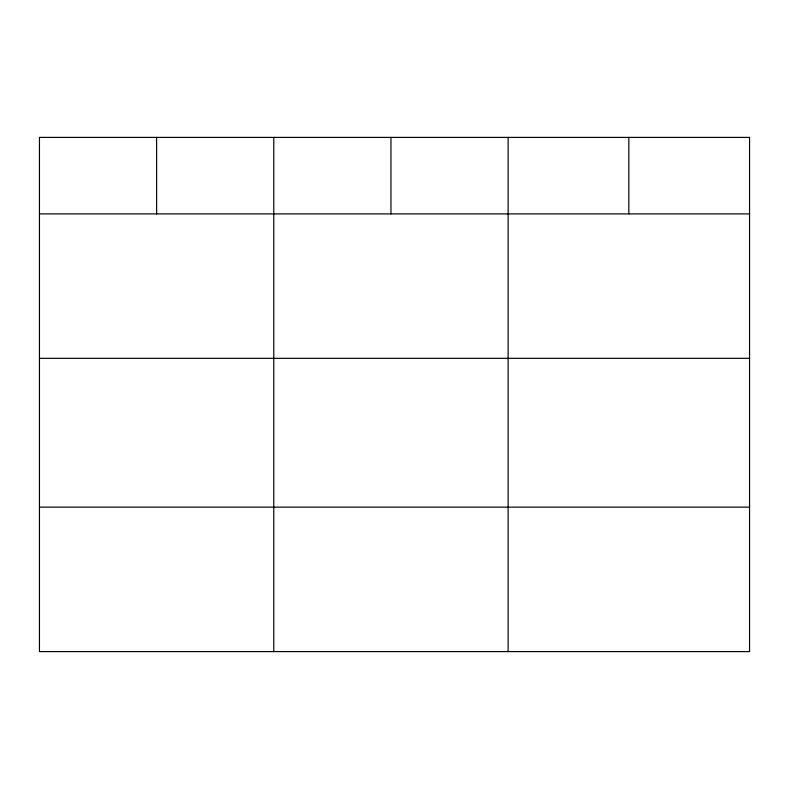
<?xml version="1.0" encoding="UTF-8"?>
<svg xmlns="http://www.w3.org/2000/svg" width="789" height="789" viewBox="0 0 789 789"><rect width="100%" height="100%" fill="white"/><g stroke="black" fill="none" stroke-linecap="round" stroke-linejoin="round"><path stroke-width="1.18" d="M749.55 358.334L749.55 137.404L39.45 137.404L39.45 651.596L749.55 651.596L749.55 358.334L39.45 358.334M39.45 213.898L749.55 213.898M39.45 507.149L749.55 507.149M628.833 137.404L628.833 213.898M508.116 137.404L508.116 651.596M390.949 137.404L390.949 213.898M273.783 137.404L273.783 651.596M156.617 137.404L156.617 213.898"/></g></svg>
